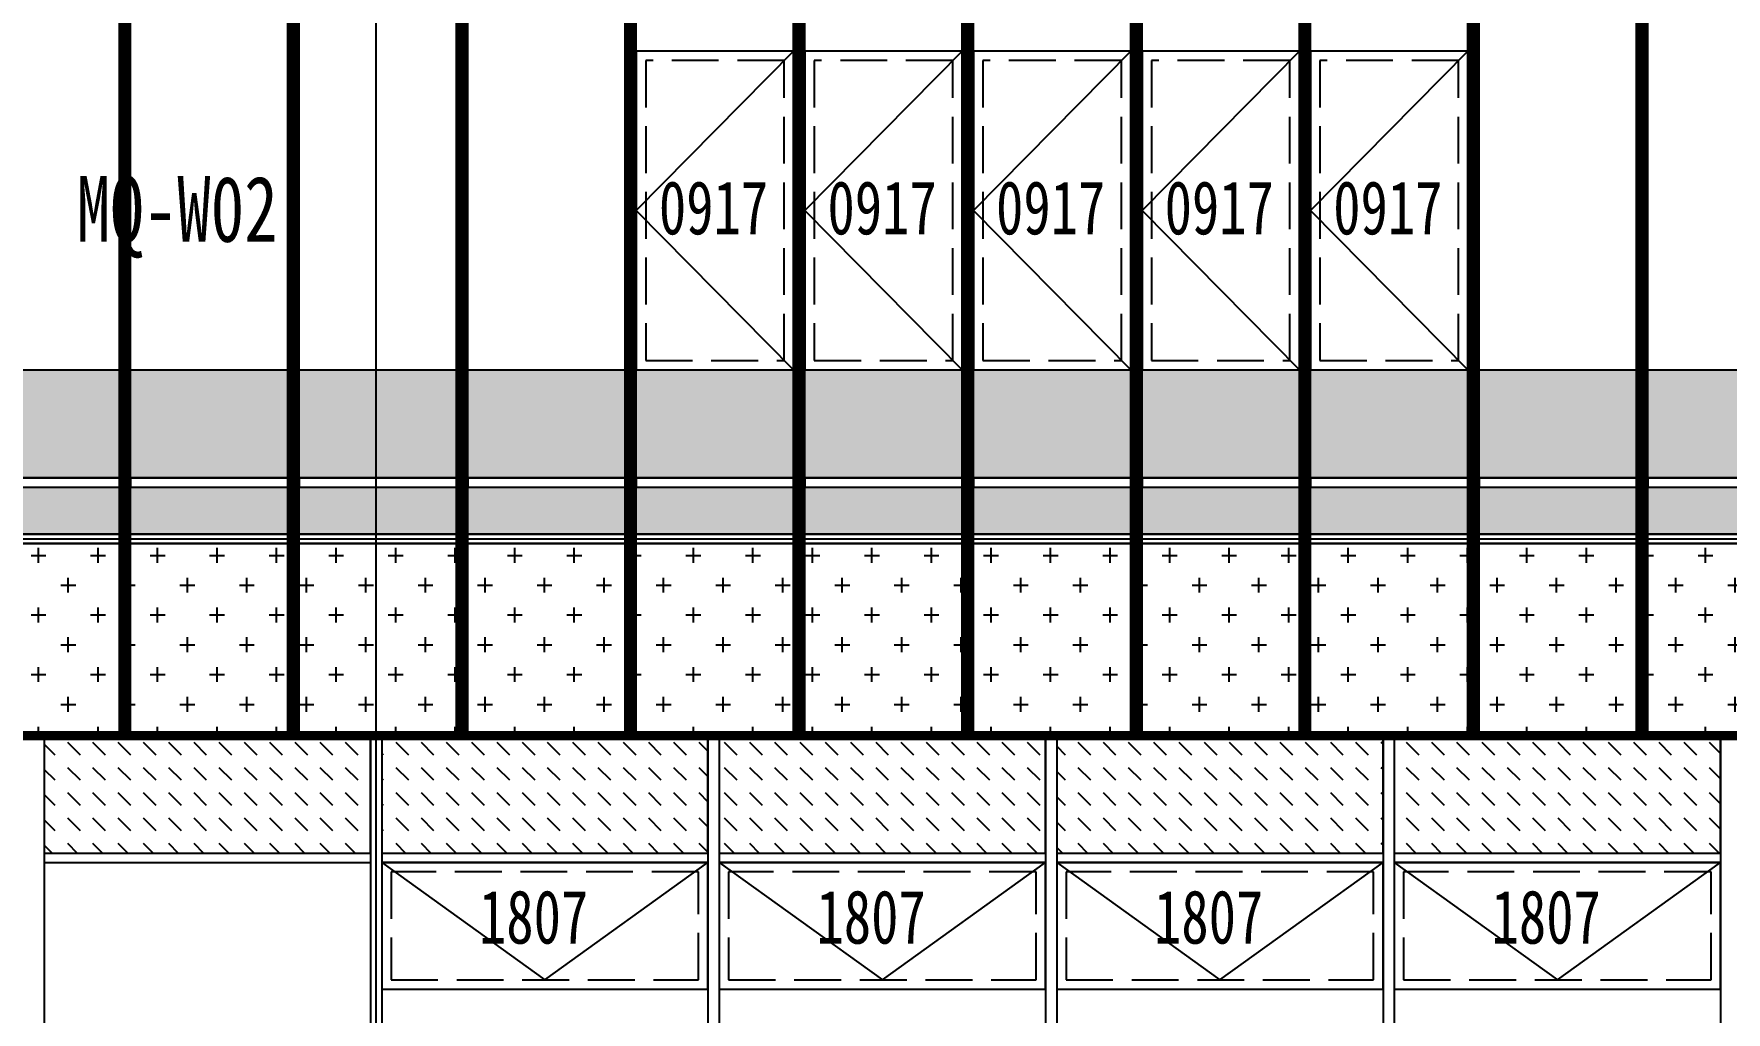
# Model space of a CAD drawing. Extents: x -483182 to 812890, y -390528 to -214858.
# Drawn here: x -4930 to 4095, y -319052 to -313838 of the extents above; entities that cross this region are included whole.
import ezdxf

# ---------------------------------------------------------------- set-up
doc = ezdxf.new("R2010")
doc.units = 0
doc.header["$LTSCALE"] = 1000
doc.header["$MEASUREMENT"] = 0
doc.linetypes.add('DASH', pattern=[0.35, 0.25, -0.1])
for name, color, linetype in [('01-标注_符号', 200, 'Continuous'), ('05-填充_156', 156, 'Continuous'), ('05-填充_168', 168, 'Continuous'), ('05-填充_18', 18, 'Continuous'), ('05-填充_天正', 14, 'Continuous'), ('A-C_幕墙龙骨', 133, 'Continuous'), ('A-C_窗', 140, 'Continuous'), ('E-立面轮廓', 241, 'Continuous')]:
    doc.layers.add(name, color=color, linetype=linetype)
doc.layers.add('04-不打印_辅助线', color=165, linetype='Continuous', plot=False)
doc.styles.get("Standard").update_dxf_attribs({"font": 'STXIHEI_0.TTF', "width": 0.75})
pattern_1 = [(0, (-32250.00310377719, 317429.4292192667), (158.75, 158.75), [79.375, -238.125]), (90, (-32210.31560377719, 317389.7417192667), (-158.75, 158.75), [79.375, -238.125])]
pattern_2 = [(0, (-32250.00310377718, 317429.4292192667), (158.75, 158.75), [79.375, -238.125]), (90, (-32210.31560377718, 317389.7417192667), (-158.75, 158.75), [79.375, -238.125])]

# ---------------------------------------------------------------- blocks, each defined once
blk = doc.blocks.new('kutfytd')
at = {"layer": '05-填充_18', "const_width": 60}
for points in [[(19070.99999999999, -7650), (19070.99999999999, -207.9389237212599)], [(19970, -7650), (19970, -217.7410889158491)], [(20868.99999999999, -7650), (20868.99999999999, -227.5432541103801)], [(21767.99999999999, -7650), (21767.99999999999, -237.3454193049693)], [(22666.99999999999, -7650), (22666.99999999999, -247.1475844995002)], [(23565.99999999999, -7650), (23565.99999999999, -256.9497496940894)], [(24465, -7650), (24465, -266.7519148886204)], [(25363.99999999999, -7650), (25363.99999999999, -276.5540800832096)], [(26262.99999999999, -7650), (26262.99999999999, -286.3562452777405)], [(27161.99999999999, -7650), (27161.99999999999, -296.1584104723297)]]:
    blk.add_lwpolyline(points, dxfattribs=at)
at = {"layer": 'A-C_幕墙龙骨'}
for p, q in [((19040.99999999999, -7650), (19040.99999999999, -207.6118214344606)), ((19100.99999999999, -7650), (19100.99999999999, -208.2660260081175)), ((19939.99999999999, -7650), (19939.99999999999, -217.4139866290498)), ((19999.99999999999, -7650), (19999.99999999999, -218.0681912026484)), ((20838.99999999999, -7650), (20838.99999999999, -227.2161518235807)), ((20898.99999999999, -7650), (20898.99999999999, -227.8703563972376)), ((21737.99999999999, -7650), (21737.99999999999, -237.0183170181699)), ((21797.99999999999, -7650), (21797.99999999999, -237.6725215917686)), ((22636.99999999999, -7650), (22636.99999999999, -246.8204822127009)), ((22696.99999999999, -7650), (22696.99999999999, -247.4746867862996)), ((23535.99999999999, -7650), (23535.99999999999, -256.6226474072901)), ((23595.99999999999, -7650), (23595.99999999999, -257.2768519808888)), ((24434.99999999999, -7650), (24434.99999999999, -266.424812601821)), ((24494.99999999999, -7650), (24494.99999999999, -267.0790171754197)), ((25333.99999999999, -7650), (25333.99999999999, -276.2269777964102)), ((25333.99999999999, -7650), (25333.99999999999, -276.2269777964102)), ((25393.99999999999, -7650), (25393.99999999999, -276.8811823700089)), ((25393.99999999999, -7650), (25393.99999999999, -276.8811823700089)), ((26232.99999999999, -7650), (26232.99999999999, -286.0291429909412)), ((26232.99999999999, -7650), (26232.99999999999, -286.0291429909412)), ((26292.99999999999, -7650), (26292.99999999999, -286.6833475645399)), ((26292.99999999999, -7650), (26292.99999999999, -286.6833475645399)), ((27131.99999999999, -7650), (27131.99999999999, -295.8313081855304)), ((27191.99999999999, -7650), (27191.99999999999, -296.4855127591291))]:
    blk.add_line(p, q, dxfattribs=at)
blk = doc.blocks.new('A$C2E0A5E3B')
blk.add_lwpolyline([(-5, 0), (1735, 0), (1735, 675), (-5, 675)], close=True)
for points in [[(-5, 675), (865, 50)], [(865, 50), (1735, 675)]]:
    blk.add_lwpolyline(points)
at = {"linetype": 'DASH'}
blk.add_lwpolyline([(45, 50), (1685, 50), (1685, 625), (45, 625)], close=True, dxfattribs=at)
at = {"layer": '04-不打印_辅助线', "width": 0.75}
blk.add_text('1807', height=285.4257641921397, dxfattribs=at).set_placement((513.9763857134385, 242.2527414326323))
blk = doc.blocks.new('*U63')
at = {"layer": 'A-C_窗'}
blk.add_blockref('A$C2E0A5E3B', (-865, -337.5), dxfattribs=at)
blk = doc.blocks.new('*U64')
at = {"layer": 'A-C_窗', "color": 0, "linetype": 'ByBlock', "lineweight": -2, "transparency": 16777216}
blk.add_blockref('*U63', (0, 0), dxfattribs=at)
blk = doc.blocks.new('*U724')
blk.add_lwpolyline([(0, 0), (838.9999999999998, 0), (838.9999999999998, 1700), (0, 1700)], close=True)
blk.add_lwpolyline([(838.9999999999998, 1700), (0, 850), (838.9999999999998, 0)])
at = {"linetype": 'DASH'}
blk.add_lwpolyline([(50, 50), (788.9999999999998, 50), (788.9999999999998, 1650), (50, 1650)], close=True, dxfattribs=at)
at = {"layer": '04-不打印_辅助线', "width": 0.75}
blk.add_text('0917', height=285.4257641921397, dxfattribs=at).set_placement((120.4108805432404, 722.9881153245224))
blk = doc.blocks.new('*U721')
blk.add_lwpolyline([(0, 0), (838.9999999999998, 0), (838.9999999999998, 1700), (0, 1700)], close=True)
blk.add_lwpolyline([(838.9999999999998, 1700), (0, 850), (838.9999999999998, 0)])
at = {"linetype": 'DASH'}
blk.add_lwpolyline([(50, 50), (788.9999999999998, 50), (788.9999999999998, 1650), (50, 1650)], close=True, dxfattribs=at)
at = {"layer": '04-不打印_辅助线', "width": 0.75}
blk.add_text('0917', height=285.4257641921397, dxfattribs=at).set_placement((120.4108805432404, 722.9881153245224))
blk = doc.blocks.new('A$C32C206882')
blk.add_lwpolyline([(0, 0), (838.9999999999999, 0), (838.9999999999999, 1700), (0, 1700)], close=True)
blk.add_lwpolyline([(838.9999999999999, 1700), (0, 850), (838.9999999999999, 0)])
at = {"linetype": 'DASH'}
blk.add_lwpolyline([(50, 50), (788.9999999999999, 50), (788.9999999999999, 1650), (50, 1650)], close=True, dxfattribs=at)
at = {"layer": '04-不打印_辅助线', "width": 0.75}
blk.add_text('0917', height=285.4257641921397, dxfattribs=at).set_placement((120.4108805432406, 722.9881153245224))
blk = doc.blocks.new('*U443')
at = {"layer": 'A-C_窗'}
blk.add_blockref('A$C2E0A5E3B', (-865, -337.5), dxfattribs=at)
blk = doc.blocks.new('*U444')
at = {"layer": 'A-C_窗', "color": 0, "linetype": 'ByBlock', "lineweight": -2, "transparency": 16777216}
blk.add_blockref('*U443', (0, 0), dxfattribs=at)
blk = doc.blocks.new('*U445')
at = {"layer": 'A-C_窗'}
blk.add_blockref('A$C2E0A5E3B', (-865, -337.5), dxfattribs=at)
blk = doc.blocks.new('*U446')
at = {"layer": 'A-C_窗', "color": 0, "linetype": 'ByBlock', "lineweight": -2, "transparency": 16777216}
blk.add_blockref('*U445', (0, 0), dxfattribs=at)
blk = doc.blocks.new('*U447')
at = {"layer": 'A-C_窗'}
blk.add_blockref('A$C2E0A5E3B', (-865, -337.5), dxfattribs=at)
blk = doc.blocks.new('*U448')
at = {"layer": 'A-C_窗', "color": 0, "linetype": 'ByBlock', "lineweight": -2, "transparency": 16777216}
blk.add_blockref('*U447', (0, 0), dxfattribs=at)
blk = doc.blocks.new('*U464')
at = {"layer": '05-填充_156'}
h = blk.add_hatch(dxfattribs=at)
h.set_pattern_fill('DASH', color=256, scale=100, angle=315)
h.set_pattern_definition([(315, (17474.99689622279, 318054.4292192667), (134.7038418160373, -2.842170943040401e-14), [95.25, -95.25])])
h.paths.add_polyline_path([(0, 50), (1740, 50), (1740, 675), (0, 675)])
blk.add_lwpolyline([(0, 50), (1740, 50), (1740, 675), (0, 675)], close=True)
for points in [[(0, 50), (1740, 50)], [(0, 0), (1740, 0)]]:
    blk.add_lwpolyline(points)
blk = doc.blocks.new('yktdujyfkiu22')
at = {"layer": '05-填充_156'}
h = blk.add_hatch(dxfattribs=at)
h.set_pattern_fill('CROSS', color=136, scale=100)
h.set_pattern_definition(pattern_1)
h.paths.add_polyline_path([(0, 5875.000000005064), (838.9999998811982, 5875.000000005064), (838.9999998811982, 4225.000000005064), (0, 4225.000000005064)])
h = blk.add_hatch(dxfattribs=at)
h.set_pattern_fill('CROSS', color=136, scale=100)
h.set_pattern_definition(pattern_1)
h.paths.add_polyline_path([(0, 875), (839, 875), (839, -150), (0, -150)])
at = {"layer": '05-填充_168'}
h = blk.add_hatch(color=256, dxfattribs=at)
h.dxf.hatch_style = 1
h.paths.add_polyline_path([(-1.187981979455799e-07, 4175.000000005064), (838.9999998811982, 4175.000000005064), (838.9999998811982, 3925.000000005064), (-1.187981979455799e-07, 3925.000000005064)])
h = blk.add_hatch(color=256, dxfattribs=at)
h.dxf.hatch_style = 1
h.paths.add_polyline_path([(0, 1175), (839, 1175), (839, 925), (0, 925)])
for points in [[(-1.781991159077734e-07, 5925.000000005064), (838.9999998217972, 5925.000000005064)], [(-1.781991159077734e-07, 5875.000000005064), (838.9999998217972, 5875.000000005064)], [(-1.781991159077734e-07, 5875.000000005064), (838.9999998217972, 5875.000000005064)], [(-1.187981979455799e-07, 4225.000000005064), (838.9999998811982, 4225.000000005064)], [(-1.187981979455799e-07, 4175.000000005064), (838.9999998811982, 4175.000000005064)], [(-1.187981979455799e-07, 3925.000000005064), (838.9999998811982, 3925.000000005064)], [(-1.187981979455799e-07, 3875.000000005064), (838.9999998811982, 3875.000000005064)], [(0, 1800), (839, 1800)], [(0, 1225), (839, 1225)], [(0, 1175), (839, 1175)], [(0, 925), (839, 925)], [(0, 875), (839, 875)]]:
    blk.add_lwpolyline(points)
for points in [[(-1.781991159077734e-07, 5875.000000005064), (838.9999998217972, 5875.000000005064), (838.9999998217972, 5925.000000005064), (-1.781991159077734e-07, 5925.000000005064)], [(0, 5875.000000005064), (838.9999998811982, 5875.000000005064), (838.9999998811982, 4225.000000005064), (0, 4225.000000005064)], [(-1.187981979455799e-07, 4175.000000005064), (838.9999998811982, 4175.000000005064), (838.9999998811982, 4225.000000005064), (-1.187981979455799e-07, 4225.000000005064)], [(-1.187981979455799e-07, 4175.000000005064), (838.9999998811982, 4175.000000005064), (838.9999998811982, 3925.000000005064), (-1.187981979455799e-07, 3925.000000005064)], [(838.9999998811982, 3875.000000005064), (-1.187981979455799e-07, 3875.000000005064), (-1.187981979455799e-07, 3925.000000005064), (838.9999998811982, 3925.000000005064)], [(0, 1175), (839, 1175), (839, 1225), (0, 1225)], [(0, 1175), (839, 1175), (839, 925), (0, 925)], [(839, 875), (0, 875), (0, 925), (839, 925)], [(0, 875), (839, 875), (839, -150), (0, -150)]]:
    blk.add_lwpolyline(points, close=True)
blk = doc.blocks.new('yktdujyfkiu21')
at = {"layer": '05-填充_156'}
h = blk.add_hatch(dxfattribs=at)
h.set_pattern_fill('CROSS', color=136, scale=100)
h.set_pattern_definition(pattern_1)
h.paths.add_polyline_path([(0, 5875.000000005064), (838.9999998811982, 5875.000000005064), (838.9999998811982, 4225.000000005064), (0, 4225.000000005064)])
h = blk.add_hatch(dxfattribs=at)
h.set_pattern_fill('CROSS', color=136, scale=100)
h.set_pattern_definition(pattern_1)
h.paths.add_polyline_path([(0, 875), (839, 875), (839, -150), (0, -150)])
at = {"layer": '05-填充_168'}
h = blk.add_hatch(color=256, dxfattribs=at)
h.dxf.hatch_style = 1
h.paths.add_polyline_path([(-1.187981979455799e-07, 4175.000000005064), (838.9999998811982, 4175.000000005064), (838.9999998811982, 3925.000000005064), (-1.187981979455799e-07, 3925.000000005064)])
h = blk.add_hatch(color=256, dxfattribs=at)
h.dxf.hatch_style = 1
h.paths.add_polyline_path([(0, 1175), (839, 1175), (839, 925), (0, 925)])
for points in [[(-1.781991159077734e-07, 5925.000000005064), (838.9999998217972, 5925.000000005064)], [(-1.781991159077734e-07, 5875.000000005064), (838.9999998217972, 5875.000000005064)], [(-1.781991159077734e-07, 5875.000000005064), (838.9999998217972, 5875.000000005064)], [(-1.187981979455799e-07, 4225.000000005064), (838.9999998811982, 4225.000000005064)], [(-1.187981979455799e-07, 4175.000000005064), (838.9999998811982, 4175.000000005064)], [(-1.187981979455799e-07, 3925.000000005064), (838.9999998811982, 3925.000000005064)], [(-1.187981979455799e-07, 3875.000000005064), (838.9999998811982, 3875.000000005064)], [(0, 1800), (839, 1800)], [(0, 1225), (839, 1225)], [(0, 1175), (839, 1175)], [(0, 925), (839, 925)], [(0, 875), (839, 875)]]:
    blk.add_lwpolyline(points)
for points in [[(-1.781991159077734e-07, 5875.000000005064), (838.9999998217972, 5875.000000005064), (838.9999998217972, 5925.000000005064), (-1.781991159077734e-07, 5925.000000005064)], [(0, 5875.000000005064), (838.9999998811982, 5875.000000005064), (838.9999998811982, 4225.000000005064), (0, 4225.000000005064)], [(-1.187981979455799e-07, 4175.000000005064), (838.9999998811982, 4175.000000005064), (838.9999998811982, 4225.000000005064), (-1.187981979455799e-07, 4225.000000005064)], [(-1.187981979455799e-07, 4175.000000005064), (838.9999998811982, 4175.000000005064), (838.9999998811982, 3925.000000005064), (-1.187981979455799e-07, 3925.000000005064)], [(838.9999998811982, 3875.000000005064), (-1.187981979455799e-07, 3875.000000005064), (-1.187981979455799e-07, 3925.000000005064), (838.9999998811982, 3925.000000005064)], [(0, 1175), (839, 1175), (839, 1225), (0, 1225)], [(0, 1175), (839, 1175), (839, 925), (0, 925)], [(839, 875), (0, 875), (0, 925), (839, 925)], [(0, 875), (839, 875), (839, -150), (0, -150)]]:
    blk.add_lwpolyline(points, close=True)
blk = doc.blocks.new('yktdujyfkiu23')
at = {"layer": '05-填充_156'}
h = blk.add_hatch(dxfattribs=at)
h.set_pattern_fill('CROSS', color=136, scale=100)
h.set_pattern_definition(pattern_1)
h.paths.add_polyline_path([(0, 5875.000000005064), (838.9999998811982, 5875.000000005064), (838.9999998811982, 4225.000000005064), (0, 4225.000000005064)])
h = blk.add_hatch(dxfattribs=at)
h.set_pattern_fill('CROSS', color=136, scale=100)
h.set_pattern_definition(pattern_1)
h.paths.add_polyline_path([(0, 875), (839, 875), (839, -150), (0, -150)])
at = {"layer": '05-填充_168'}
h = blk.add_hatch(color=256, dxfattribs=at)
h.dxf.hatch_style = 1
h.paths.add_polyline_path([(-1.187981979455799e-07, 4175.000000005064), (838.9999998811982, 4175.000000005064), (838.9999998811982, 3925.000000005064), (-1.187981979455799e-07, 3925.000000005064)])
h = blk.add_hatch(color=256, dxfattribs=at)
h.dxf.hatch_style = 1
h.paths.add_polyline_path([(0, 1175), (839, 1175), (839, 925), (0, 925)])
for points in [[(-1.781991159077734e-07, 5925.000000005064), (838.9999998217972, 5925.000000005064)], [(-1.781991159077734e-07, 5875.000000005064), (838.9999998217972, 5875.000000005064)], [(-1.781991159077734e-07, 5875.000000005064), (838.9999998217972, 5875.000000005064)], [(-1.187981979455799e-07, 4225.000000005064), (838.9999998811982, 4225.000000005064)], [(-1.187981979455799e-07, 4175.000000005064), (838.9999998811982, 4175.000000005064)], [(-1.187981979455799e-07, 3925.000000005064), (838.9999998811982, 3925.000000005064)], [(-1.187981979455799e-07, 3875.000000005064), (838.9999998811982, 3875.000000005064)], [(0, 1800), (839, 1800)], [(0, 1225), (839, 1225)], [(0, 1175), (839, 1175)], [(0, 925), (839, 925)], [(0, 875), (839, 875)]]:
    blk.add_lwpolyline(points)
for points in [[(-1.781991159077734e-07, 5875.000000005064), (838.9999998217972, 5875.000000005064), (838.9999998217972, 5925.000000005064), (-1.781991159077734e-07, 5925.000000005064)], [(0, 5875.000000005064), (838.9999998811982, 5875.000000005064), (838.9999998811982, 4225.000000005064), (0, 4225.000000005064)], [(-1.187981979455799e-07, 4175.000000005064), (838.9999998811982, 4175.000000005064), (838.9999998811982, 4225.000000005064), (-1.187981979455799e-07, 4225.000000005064)], [(-1.187981979455799e-07, 4175.000000005064), (838.9999998811982, 4175.000000005064), (838.9999998811982, 3925.000000005064), (-1.187981979455799e-07, 3925.000000005064)], [(838.9999998811982, 3875.000000005064), (-1.187981979455799e-07, 3875.000000005064), (-1.187981979455799e-07, 3925.000000005064), (838.9999998811982, 3925.000000005064)], [(0, 1175), (839, 1175), (839, 1225), (0, 1225)], [(0, 1175), (839, 1175), (839, 925), (0, 925)], [(839, 875), (0, 875), (0, 925), (839, 925)], [(0, 875), (839, 875), (839, -150), (0, -150)]]:
    blk.add_lwpolyline(points, close=True)
blk = doc.blocks.new('yktdujyfkiu24')
at = {"layer": '05-填充_156'}
h = blk.add_hatch(dxfattribs=at)
h.set_pattern_fill('CROSS', color=136, scale=100)
h.set_pattern_definition(pattern_1)
h.paths.add_polyline_path([(0, 5875.000000005064), (838.9999998811982, 5875.000000005064), (838.9999998811982, 4225.000000005064), (0, 4225.000000005064)])
h = blk.add_hatch(dxfattribs=at)
h.set_pattern_fill('CROSS', color=136, scale=100)
h.set_pattern_definition(pattern_1)
h.paths.add_polyline_path([(0, 875), (839, 875), (839, -150), (0, -150)])
at = {"layer": '05-填充_168'}
h = blk.add_hatch(color=256, dxfattribs=at)
h.dxf.hatch_style = 1
h.paths.add_polyline_path([(-1.187981979455799e-07, 4175.000000005064), (838.9999998811982, 4175.000000005064), (838.9999998811982, 3925.000000005064), (-1.187981979455799e-07, 3925.000000005064)])
h = blk.add_hatch(color=256, dxfattribs=at)
h.dxf.hatch_style = 1
h.paths.add_polyline_path([(0, 1175), (839, 1175), (839, 925), (0, 925)])
for points in [[(-1.781991159077734e-07, 5925.000000005064), (838.9999998217972, 5925.000000005064)], [(-1.781991159077734e-07, 5875.000000005064), (838.9999998217972, 5875.000000005064)], [(-1.781991159077734e-07, 5875.000000005064), (838.9999998217972, 5875.000000005064)], [(-1.187981979455799e-07, 4225.000000005064), (838.9999998811982, 4225.000000005064)], [(-1.187981979455799e-07, 4175.000000005064), (838.9999998811982, 4175.000000005064)], [(-1.187981979455799e-07, 3925.000000005064), (838.9999998811982, 3925.000000005064)], [(-1.187981979455799e-07, 3875.000000005064), (838.9999998811982, 3875.000000005064)], [(0, 1800), (839, 1800)], [(0, 1225), (839, 1225)], [(0, 1175), (839, 1175)], [(0, 925), (839, 925)], [(0, 875), (839, 875)]]:
    blk.add_lwpolyline(points)
for points in [[(-1.781991159077734e-07, 5875.000000005064), (838.9999998217972, 5875.000000005064), (838.9999998217972, 5925.000000005064), (-1.781991159077734e-07, 5925.000000005064)], [(0, 5875.000000005064), (838.9999998811982, 5875.000000005064), (838.9999998811982, 4225.000000005064), (0, 4225.000000005064)], [(-1.187981979455799e-07, 4175.000000005064), (838.9999998811982, 4175.000000005064), (838.9999998811982, 4225.000000005064), (-1.187981979455799e-07, 4225.000000005064)], [(-1.187981979455799e-07, 4175.000000005064), (838.9999998811982, 4175.000000005064), (838.9999998811982, 3925.000000005064), (-1.187981979455799e-07, 3925.000000005064)], [(838.9999998811982, 3875.000000005064), (-1.187981979455799e-07, 3875.000000005064), (-1.187981979455799e-07, 3925.000000005064), (838.9999998811982, 3925.000000005064)], [(0, 1175), (839, 1175), (839, 1225), (0, 1225)], [(0, 1175), (839, 1175), (839, 925), (0, 925)], [(839, 875), (0, 875), (0, 925), (839, 925)], [(0, 875), (839, 875), (839, -150), (0, -150)]]:
    blk.add_lwpolyline(points, close=True)
blk = doc.blocks.new('yktdujyfkiu25')
at = {"layer": '05-填充_156'}
h = blk.add_hatch(dxfattribs=at)
h.set_pattern_fill('CROSS', color=136, scale=100)
h.set_pattern_definition(pattern_1)
h.paths.add_polyline_path([(0, 5875.000000005064), (838.9999998811982, 5875.000000005064), (838.9999998811982, 4225.000000005064), (0, 4225.000000005064)])
h = blk.add_hatch(dxfattribs=at)
h.set_pattern_fill('CROSS', color=136, scale=100)
h.set_pattern_definition(pattern_1)
h.paths.add_polyline_path([(0, 875), (839, 875), (839, -150), (0, -150)])
at = {"layer": '05-填充_168'}
h = blk.add_hatch(color=256, dxfattribs=at)
h.dxf.hatch_style = 1
h.paths.add_polyline_path([(-1.187981979455799e-07, 4175.000000005064), (838.9999998811982, 4175.000000005064), (838.9999998811982, 3925.000000005064), (-1.187981979455799e-07, 3925.000000005064)])
h = blk.add_hatch(color=256, dxfattribs=at)
h.dxf.hatch_style = 1
h.paths.add_polyline_path([(0, 1175), (839, 1175), (839, 925), (0, 925)])
for points in [[(-1.781991159077734e-07, 5925.000000005064), (838.9999998217972, 5925.000000005064)], [(-1.781991159077734e-07, 5875.000000005064), (838.9999998217972, 5875.000000005064)], [(-1.781991159077734e-07, 5875.000000005064), (838.9999998217972, 5875.000000005064)], [(-1.187981979455799e-07, 4225.000000005064), (838.9999998811982, 4225.000000005064)], [(-1.187981979455799e-07, 4175.000000005064), (838.9999998811982, 4175.000000005064)], [(-1.187981979455799e-07, 3925.000000005064), (838.9999998811982, 3925.000000005064)], [(-1.187981979455799e-07, 3875.000000005064), (838.9999998811982, 3875.000000005064)], [(0, 1800), (839, 1800)], [(0, 1225), (839, 1225)], [(0, 1175), (839, 1175)], [(0, 925), (839, 925)], [(0, 875), (839, 875)]]:
    blk.add_lwpolyline(points)
for points in [[(-1.781991159077734e-07, 5875.000000005064), (838.9999998217972, 5875.000000005064), (838.9999998217972, 5925.000000005064), (-1.781991159077734e-07, 5925.000000005064)], [(0, 5875.000000005064), (838.9999998811982, 5875.000000005064), (838.9999998811982, 4225.000000005064), (0, 4225.000000005064)], [(-1.187981979455799e-07, 4175.000000005064), (838.9999998811982, 4175.000000005064), (838.9999998811982, 4225.000000005064), (-1.187981979455799e-07, 4225.000000005064)], [(-1.187981979455799e-07, 4175.000000005064), (838.9999998811982, 4175.000000005064), (838.9999998811982, 3925.000000005064), (-1.187981979455799e-07, 3925.000000005064)], [(838.9999998811982, 3875.000000005064), (-1.187981979455799e-07, 3875.000000005064), (-1.187981979455799e-07, 3925.000000005064), (838.9999998811982, 3925.000000005064)], [(0, 1175), (839, 1175), (839, 1225), (0, 1225)], [(0, 1175), (839, 1175), (839, 925), (0, 925)], [(839, 875), (0, 875), (0, 925), (839, 925)], [(0, 875), (839, 875), (839, -150), (0, -150)]]:
    blk.add_lwpolyline(points, close=True)
blk = doc.blocks.new('yktdujyfkiu26')
at = {"layer": '05-填充_156'}
h = blk.add_hatch(dxfattribs=at)
h.set_pattern_fill('CROSS', color=136, scale=100)
h.set_pattern_definition(pattern_1)
h.paths.add_polyline_path([(0, 5875.000000005064), (838.9999998811982, 5875.000000005064), (838.9999998811982, 4225.000000005064), (0, 4225.000000005064)])
h = blk.add_hatch(dxfattribs=at)
h.set_pattern_fill('CROSS', color=136, scale=100)
h.set_pattern_definition(pattern_1)
h.paths.add_polyline_path([(0, 875), (839, 875), (839, -150), (0, -150)])
at = {"layer": '05-填充_168'}
h = blk.add_hatch(color=256, dxfattribs=at)
h.dxf.hatch_style = 1
h.paths.add_polyline_path([(-1.187981979455799e-07, 4175.000000005064), (838.9999998811982, 4175.000000005064), (838.9999998811982, 3925.000000005064), (-1.187981979455799e-07, 3925.000000005064)])
h = blk.add_hatch(color=256, dxfattribs=at)
h.dxf.hatch_style = 1
h.paths.add_polyline_path([(0, 1175), (839, 1175), (839, 925), (0, 925)])
for points in [[(-1.781991159077734e-07, 5925.000000005064), (838.9999998217972, 5925.000000005064)], [(-1.781991159077734e-07, 5875.000000005064), (838.9999998217972, 5875.000000005064)], [(-1.781991159077734e-07, 5875.000000005064), (838.9999998217972, 5875.000000005064)], [(-1.187981979455799e-07, 4225.000000005064), (838.9999998811982, 4225.000000005064)], [(-1.187981979455799e-07, 4175.000000005064), (838.9999998811982, 4175.000000005064)], [(-1.187981979455799e-07, 3925.000000005064), (838.9999998811982, 3925.000000005064)], [(-1.187981979455799e-07, 3875.000000005064), (838.9999998811982, 3875.000000005064)], [(0, 1800), (839, 1800)], [(0, 1225), (839, 1225)], [(0, 1175), (839, 1175)], [(0, 925), (839, 925)], [(0, 875), (839, 875)]]:
    blk.add_lwpolyline(points)
for points in [[(-1.781991159077734e-07, 5875.000000005064), (838.9999998217972, 5875.000000005064), (838.9999998217972, 5925.000000005064), (-1.781991159077734e-07, 5925.000000005064)], [(0, 5875.000000005064), (838.9999998811982, 5875.000000005064), (838.9999998811982, 4225.000000005064), (0, 4225.000000005064)], [(-1.187981979455799e-07, 4175.000000005064), (838.9999998811982, 4175.000000005064), (838.9999998811982, 4225.000000005064), (-1.187981979455799e-07, 4225.000000005064)], [(-1.187981979455799e-07, 4175.000000005064), (838.9999998811982, 4175.000000005064), (838.9999998811982, 3925.000000005064), (-1.187981979455799e-07, 3925.000000005064)], [(838.9999998811982, 3875.000000005064), (-1.187981979455799e-07, 3875.000000005064), (-1.187981979455799e-07, 3925.000000005064), (838.9999998811982, 3925.000000005064)], [(0, 1175), (839, 1175), (839, 1225), (0, 1225)], [(0, 1175), (839, 1175), (839, 925), (0, 925)], [(839, 875), (0, 875), (0, 925), (839, 925)], [(0, 875), (839, 875), (839, -150), (0, -150)]]:
    blk.add_lwpolyline(points, close=True)
blk = doc.blocks.new('yktdujyfkiu27')
at = {"layer": '05-填充_156'}
h = blk.add_hatch(dxfattribs=at)
h.set_pattern_fill('CROSS', color=136, scale=100)
h.set_pattern_definition(pattern_2)
h.paths.add_polyline_path([(0, 5875.000000005064), (838.9999998811982, 5875.000000005064), (838.9999998811982, 4225.000000005064), (0, 4225.000000005064)])
h = blk.add_hatch(dxfattribs=at)
h.set_pattern_fill('CROSS', color=136, scale=100)
h.set_pattern_definition(pattern_2)
h.paths.add_polyline_path([(0, 875), (839, 875), (839, -150), (0, -150)])
at = {"layer": '05-填充_168'}
h = blk.add_hatch(color=256, dxfattribs=at)
h.dxf.hatch_style = 1
h.paths.add_polyline_path([(-1.187981979455799e-07, 4175.000000005064), (838.9999998811982, 4175.000000005064), (838.9999998811982, 3925.000000005064), (-1.187981979455799e-07, 3925.000000005064)])
h = blk.add_hatch(color=256, dxfattribs=at)
h.dxf.hatch_style = 1
h.paths.add_polyline_path([(0, 1175), (839, 1175), (839, 925), (0, 925)])
for points in [[(-1.781991159077734e-07, 5925.000000005064), (838.9999998217972, 5925.000000005064)], [(-1.781991159077734e-07, 5875.000000005064), (838.9999998217972, 5875.000000005064)], [(-1.781991159077734e-07, 5875.000000005064), (838.9999998217972, 5875.000000005064)], [(-1.187981979455799e-07, 4225.000000005064), (838.9999998811982, 4225.000000005064)], [(-1.187981979455799e-07, 4175.000000005064), (838.9999998811982, 4175.000000005064)], [(-1.187981979455799e-07, 3925.000000005064), (838.9999998811982, 3925.000000005064)], [(-1.187981979455799e-07, 3875.000000005064), (838.9999998811982, 3875.000000005064)], [(0, 1800), (839, 1800)], [(0, 1225), (839, 1225)], [(0, 1175), (839, 1175)], [(0, 925), (839, 925)], [(0, 875), (839, 875)]]:
    blk.add_lwpolyline(points)
for points in [[(-1.781991159077734e-07, 5875.000000005064), (838.9999998217972, 5875.000000005064), (838.9999998217972, 5925.000000005064), (-1.781991159077734e-07, 5925.000000005064)], [(0, 5875.000000005064), (838.9999998811982, 5875.000000005064), (838.9999998811982, 4225.000000005064), (0, 4225.000000005064)], [(-1.187981979455799e-07, 4175.000000005064), (838.9999998811982, 4175.000000005064), (838.9999998811982, 4225.000000005064), (-1.187981979455799e-07, 4225.000000005064)], [(-1.187981979455799e-07, 4175.000000005064), (838.9999998811982, 4175.000000005064), (838.9999998811982, 3925.000000005064), (-1.187981979455799e-07, 3925.000000005064)], [(838.9999998811982, 3875.000000005064), (-1.187981979455799e-07, 3875.000000005064), (-1.187981979455799e-07, 3925.000000005064), (838.9999998811982, 3925.000000005064)], [(0, 1175), (839, 1175), (839, 1225), (0, 1225)], [(0, 1175), (839, 1175), (839, 925), (0, 925)], [(839, 875), (0, 875), (0, 925), (839, 925)], [(0, 875), (839, 875), (839, -150), (0, -150)]]:
    blk.add_lwpolyline(points, close=True)

msp = doc.modelspace()

# ---------------------------------------------------------------- hatches: boundary and pattern name
at = {"layer": '05-填充_天正'}
h = msp.add_hatch(dxfattribs=at)
h.set_pattern_fill('AR-CONC', color=256, scale=200)
h.set_pattern_definition([(49.99999999999999, (0, 0), (364.369337992008, -31.87817107780615), [38.1, -419.1]), (355, (0, 0), (-70.48565195133396, 382.1132857643599), [30.48, -335.28]), (100.451, (30.364, -2.6565), (293.8850033319185, 350.2333756405837), [32.38, -356.18]), (46.18420000000002, (0, 101.6), (542.1580817842598, -84.08465586545427), [57.14999999999999, -628.6499999999999]), (96.6356, (45.1798, 94.59299999999999), (474.8084689324743, 494.8511117800985), [48.57, -534.27]), (351.1840000000001, (0, 101.6), (474.8092116278678, 494.8502357211955), [45.72, -502.92]), (21, (50.8, 76.2), (303.2297596707666, -204.531037033525), [38.1, -419.1]), (326.0000000000001, (50.8, 76.2), (123.6040566952941, 368.3759322446385), [30.48, -335.28]), (71.4514, (76.069, 59.1558), (426.8329815402489, 163.8457154321149), [32.38, -356.18]), (37.50000000000001, (0, 0), (6.17720650118364, 169.1100777463062), [0, -331.216, 0, -340.36, 0, -336.55]), (7.499999999999999, (0, 0), (133.6393250206115, 200.361149636239), [0, -194.056, 0, -323.596, 0, -128.27]), (327.5, (-113.284, 0), (271.1811903337428, -11.45748798534687), [0, -127, 0, -396.24, 0, -525.78]), (317.5, (-164.084, 0), (296.2583627720361, 50.85298206666607), [0, -165.1, 0, -263.144, 0, -373.38])])
h.paths.add_polyline_path([(21657.00310377721, -315629.4292192667), (22340.00310377721, -315629.4292192667), (22340.00310377721, -316204.4292192667), (21657.00310377721, -316204.4292192667)])
h.paths.add_polyline_path([(20758.00310395541, -315629.4292192667), (21597.00310395541, -315629.4292192667), (21597.00310395541, -316204.4292192667), (20758.00310395541, -316204.4292192667)])
h.paths.add_polyline_path([(19859.00310395541, -316204.4292192667), (20698.00310395541, -316204.4292192667), (20698.00310395541, -315629.4292192667), (19859.00310395541, -315629.4292192667)])
h.paths.add_polyline_path([(18960.00310395541, -316204.4292192667), (19799.00310395541, -316204.4292192667), (19799.00310395541, -315629.4292192667), (18960.00310395541, -315629.4292192667)])
h.paths.add_polyline_path([(18061.00310395541, -315629.4292192667), (18900.00310395541, -315629.4292192667), (18900.00310395541, -316204.4292192667), (18061.00310395541, -316204.4292192667)])
h.paths.add_polyline_path([(17162.00310395541, -315629.4292192667), (18001.00310395541, -315629.4292192667), (18001.00310395541, -316204.4292192667), (17162.00310395541, -316204.4292192667)])
h.paths.add_polyline_path([(16263.00310395541, -316204.4292192667), (17102.00310395541, -316204.4292192667), (17102.00310395541, -315629.4292192667), (16263.00310395541, -315629.4292192667)])
h.paths.add_polyline_path([(15364.00310395541, -316204.4292192667), (16203.00310395541, -316204.4292192667), (16203.00310395541, -315629.4292192667), (15364.00310395541, -315629.4292192667)])
h.paths.add_polyline_path([(14465.00310395541, -315629.4292192667), (15304.00310395541, -315629.4292192667), (15304.00310395541, -316204.4292192667), (14465.00310395541, -316204.4292192667)])
h.paths.add_polyline_path([(13566.00310395541, -315629.4292192667), (14405.00310395541, -315629.4292192667), (14405.00310395541, -316204.4292192667), (13566.00310395541, -316204.4292192667)])
h.paths.add_polyline_path([(12667.00310395541, -315629.4292192667), (13506.00310395541, -315629.4292192667), (13506.00310395541, -316204.4292192667), (12667.00310395541, -316204.4292192667)])
h.paths.add_polyline_path([(11768.00310395541, -315629.4292192667), (12607.00310395541, -315629.4292192667), (12607.00310395541, -316204.4292192667), (11768.00310395541, -316204.4292192667)])
h.paths.add_polyline_path([(10869.00310395541, -315629.4292192667), (11708.00310395541, -315629.4292192667), (11708.00310395541, -316204.4292192667), (10869.00310395541, -316204.4292192667)])
h.paths.add_polyline_path([(9970.003103955405, -315629.4292192667), (10809.00310395541, -315629.4292192667), (10809.00310395541, -316204.4292192667), (9970.003103955405, -316204.4292192667)])
h.paths.add_polyline_path([(9071.003103955405, -315629.4292192667), (9910.003103955405, -315629.4292192667), (9910.003103955405, -316204.4292192667), (9071.003103955405, -316204.4292192667)])
h.paths.add_polyline_path([(8172.003103955405, -315629.4292192667), (9011.003103955405, -315629.4292192667), (9011.003103955405, -316204.4292192667), (8172.003103955405, -316204.4292192667)])
h.paths.add_polyline_path([(7273.003103955405, -315629.4292192667), (8112.003103955405, -315629.4292192667), (8112.003103955405, -316204.4292192667), (7273.003103955405, -316204.4292192667)])
h.paths.add_polyline_path([(6374.003103955405, -315629.4292192667), (7213.003103955405, -315629.4292192667), (7213.003103955405, -316204.4292192667), (6374.003103955405, -316204.4292192667)])
h.paths.add_polyline_path([(5475.003103955405, -315629.4292192667), (6314.003103777206, -315629.4292192667), (6314.003103777206, -316204.4292192667), (5475.003103955405, -316204.4292192667)])
h.paths.add_polyline_path([(4576.003103955405, -315629.4292192667), (5415.003103955405, -315629.4292192667), (5415.003103955405, -316204.4292192667), (4576.003103955405, -316204.4292192667)])
h.paths.add_polyline_path([(3677.003103955405, -315629.4292192667), (4516.003103955405, -315629.4292192667), (4516.003103955405, -316204.4292192667), (3677.003103955405, -316204.4292192667)])
h.paths.add_polyline_path([(2778.003103955405, -315629.4292192667), (3617.003103777206, -315629.4292192667), (3617.003103777206, -316204.4292192667), (2778.003103955405, -316204.4292192667)])
h.paths.add_polyline_path([(1879.003103955405, -315629.4292192667), (2718.003103777206, -315629.4292192667), (2718.003103777206, -316204.4292192667), (1879.003103955405, -316204.4292192667)])
h.paths.add_polyline_path([(980.0031039554051, -315629.4292192667), (1819.003103955405, -315629.4292192667), (1819.003103955405, -316204.4292192667), (980.0031039554051, -316204.4292192667)])
h.paths.add_polyline_path([(81.0031039554051, -315629.4292192667), (920.0031039554051, -315629.4292192667), (920.0031039554051, -316204.4292192667), (81.0031039554051, -316204.4292192667)])
h.paths.add_polyline_path([(-817.9968960445949, -315629.4292192667), (21.00310395540509, -315629.4292192667), (21.00310395540509, -316204.4292192667), (-817.9968960445949, -316204.4292192667)])
h.paths.add_polyline_path([(-1716.996896044595, -315629.4292192667), (-877.996896222794, -315629.4292192667), (-877.996896222794, -316204.4292192667), (-1716.996896044595, -316204.4292192667)])
h.paths.add_polyline_path([(-2615.996896044595, -315629.4292192667), (-1776.996896044595, -315629.4292192667), (-1776.996896044595, -316204.4292192667), (-2615.996896044595, -316204.4292192667)])
h.paths.add_polyline_path([(-3514.996896044595, -315629.4292192667), (-2675.996896044595, -315629.4292192667), (-2675.996896044595, -316204.4292192667), (-3514.996896044595, -316204.4292192667)])
h.paths.add_polyline_path([(-4413.996896044595, -315629.4292192667), (-3574.996896044595, -315629.4292192667), (-3574.996896044595, -316204.4292192667), (-4413.996896044595, -316204.4292192667)])
h.paths.add_polyline_path([(-5312.996896044595, -315629.4292192667), (-4473.996896044595, -315629.4292192667), (-4473.996896044595, -316204.4292192667), (-5312.996896044595, -316204.4292192667)])
h.paths.add_polyline_path([(-6211.996896044595, -315629.4292192667), (-5372.996896044595, -315629.4292192667), (-5372.996896044595, -316204.4292192667), (-6211.996896044595, -316204.4292192667)])
h.paths.add_polyline_path([(-7110.996896044595, -315629.4292192667), (-6271.996896222794, -315629.4292192667), (-6271.996896222794, -316204.4292192667), (-7110.996896044595, -316204.4292192667)])
h.paths.add_polyline_path([(-8009.996896044595, -315629.4292192667), (-7170.996896044595, -315629.4292192667), (-7170.996896044595, -316204.4292192667), (-8009.996896044595, -316204.4292192667)])
h.paths.add_polyline_path([(-8908.996896044595, -315629.4292192667), (-8069.996896044595, -315629.4292192667), (-8069.996896044595, -316204.4292192667), (-8908.996896044595, -316204.4292192667)])
h.paths.add_polyline_path([(-9807.996896044595, -315629.4292192667), (-8968.996896044595, -315629.4292192667), (-8968.996896044595, -316204.4292192667), (-9807.996896044595, -316204.4292192667)])
h.paths.add_polyline_path([(-10706.99689604459, -315629.4292192667), (-9867.996896222794, -315629.4292192667), (-9867.996896222794, -316204.4292192667), (-10706.99689604459, -316204.4292192667)])
h.paths.add_polyline_path([(-11605.99689604459, -315629.4292192667), (-10766.99689604459, -315629.4292192667), (-10766.99689604459, -316204.4292192667), (-11605.99689604459, -316204.4292192667)])
h.paths.add_polyline_path([(-12504.99689604459, -315629.4292192667), (-11665.99689604459, -315629.4292192667), (-11665.99689604459, -316204.4292192667), (-12504.99689604459, -316204.4292192667)])
h.paths.add_polyline_path([(-13403.99689604459, -315629.4292192667), (-12564.99689604459, -315629.4292192667), (-12564.99689604459, -316204.4292192667), (-13403.99689604459, -316204.4292192667)])
h.paths.add_polyline_path([(-14302.99689604459, -315629.4292192667), (-13463.99689604459, -315629.4292192667), (-13463.99689604459, -316204.4292192667), (-14302.99689604459, -316204.4292192667)])
h.paths.add_polyline_path([(-15201.99689604459, -315629.4292192667), (-14362.99689604459, -315629.4292192667), (-14362.99689604459, -316204.4292192667), (-15201.99689604459, -316204.4292192667)])
h.paths.add_polyline_path([(-16100.99689604459, -315629.4292192667), (-15261.99689604459, -315629.4292192667), (-15261.99689604459, -316204.4292192667), (-16100.99689604459, -316204.4292192667)])
h.paths.add_polyline_path([(-16999.99689604459, -315629.4292192667), (-16160.99689604459, -315629.4292192667), (-16160.99689604459, -316204.4292192667), (-16999.99689604459, -316204.4292192667)])
h.paths.add_polyline_path([(-17898.99689604459, -315629.4292192667), (-17059.99689604459, -315629.4292192667), (-17059.99689604459, -316204.4292192667), (-17898.99689604459, -316204.4292192667)])
h.paths.add_polyline_path([(-18797.99689604459, -315629.4292192667), (-17958.99689604459, -315629.4292192667), (-17958.99689604459, -316204.4292192667), (-18797.99689604459, -316204.4292192667)])
h.paths.add_polyline_path([(-19696.99689604459, -315629.4292192667), (-18857.99689604459, -315629.4292192667), (-18857.99689604459, -316204.4292192667), (-19696.99689604459, -316204.4292192667)])
h.paths.add_polyline_path([(-20595.99689604459, -315629.4292192667), (-19756.99689604459, -315629.4292192667), (-19756.99689604459, -316204.4292192667), (-20595.99689604459, -316204.4292192667)])
h.paths.add_polyline_path([(-21494.99689604459, -315629.4292192667), (-20655.99689604459, -315629.4292192667), (-20655.99689604459, -316204.4292192667), (-21494.99689604459, -316204.4292192667)])
h.paths.add_polyline_path([(-22393.99689604459, -315629.4292192667), (-21554.99689604459, -315629.4292192667), (-21554.99689604459, -316204.4292192667), (-22393.99689604459, -316204.4292192667)])
h.paths.add_polyline_path([(-23514.99689622279, -316204.4292192667), (-22453.99689622279, -316204.4292192667), (-22453.99689622279, -315629.4292192667), (-23514.99689622279, -315629.4292192667)])

# ---------------------------------------------------------------- linework, layer by layer
at = {"layer": '04-不打印_辅助线'}
msp.add_line((-3104.996896222787, -321949.2316586336), (-3104.996896222787, -302284), dxfattribs=at)
msp.add_lwpolyline([(-29082.67568579045, -316529.4292192667), (480719.6235924902, -316529.4292192667)], dxfattribs=at)
at = {"layer": 'A-C_窗'}
for p, q in [((-4874.996896222787, -317579.4292192718), (-4874.996896222787, -321629.4292192667)), ((-3134.996896222787, -317579.4292192718), (-3134.996896222787, -321629.4292192667)), ((-3074.996896222787, -317579.4292192718), (-3074.996896222787, -321629.4292192667)), ((-1334.996896222787, -317579.4292192718), (-1334.996896222787, -321629.4292192667)), ((-1274.996896222787, -317579.4292192718), (-1274.996896222787, -321629.4292192667)), ((465.0031037772133, -317579.4292192718), (465.0031037772133, -321629.4292192667)), ((525.0031037772133, -317579.4292192718), (525.0031037772133, -321629.4292192667)), ((2265.003103777213, -317579.4292192718), (2265.003103777213, -321629.4292192667)), ((2325.003103777213, -317579.4292192718), (2325.003103777213, -321629.4292192667)), ((4065.003103777213, -317579.4292192718), (4065.003103777213, -321629.4292192667))]:
    msp.add_line(p, q, dxfattribs=at)
at = {"layer": 'E-立面轮廓', "const_width": 50}
for points in [[(22342.21843109484, -310429.4292192667), (-23514.99689622279, -309929.4292192667), (-23514.99689622279, -317579.4292192667), (22340.00310377721, -317579.4292192667)], [(-18863.99689622279, -317579.4292192667), (90587.00310377721, -317579.4292192667), (90587.00310377721, -321729.4292192667), (-18863.99689622279, -321729.4292192667)]]:
    msp.add_lwpolyline(points, close=True, dxfattribs=at)

# ---------------------------------------------------------------- block references
at = {"layer": 'A-C_窗'}
for name, p in [('kutfytd', (-23514.99689622279, -309929.4292192667)), ('yktdujyfkiu22', (-5312.996896044595, -317429.4292192667)), ('yktdujyfkiu21', (-4413.996896044595, -317429.4292192667)), ('yktdujyfkiu23', (-3514.996896044595, -317429.4292192667)), ('yktdujyfkiu24', (-2615.996896044595, -317429.4292192667)), ('yktdujyfkiu25', (-1716.996896044595, -317429.4292192667)), ('yktdujyfkiu26', (-817.9968960445949, -317429.4292192667)), ('yktdujyfkiu27', (81.0031039554051, -317429.4292192667)), ('yktdujyfkiu27', (980.0031039554051, -317429.4292192667)), ('yktdujyfkiu27', (1879.003103955405, -317429.4292192667)), ('yktdujyfkiu27', (2778.003103955405, -317429.4292192667)), ('yktdujyfkiu27', (3677.003103955405, -317429.4292192667)), ('A$C32C206882', (-1716.996896222794, -315629.4292192667)), ('*U721', (-817.9968964009931, -315629.4292192667)), ('*U724', (81.00310377720598, -315629.4292192667)), ('*U721', (980.0031035990069, -315629.4292192667)), ('*U721', (1879.003103599007, -315629.4292192667)), ('*U464', (-4874.996896222787, -318254.4292192667)), ('*U464', (-3074.996896222787, -318254.4292192667)), ('*U464', (-1274.996896222787, -318254.4292192667)), ('*U464', (525.0031037772133, -318254.4292192667)), ('*U464', (2325.003103777213, -318254.4292192667)), ('*U444', (-2204.996896222787, -318591.9292192667)), ('*U64', (-404.9968962227867, -318591.9292192667)), ('*U446', (1395.003103777213, -318591.9292192667)), ('*U448', (3195.003103777213, -318591.9292192667))]:
    msp.add_blockref(name, p, dxfattribs=at)

# ---------------------------------------------------------------- texts
at = {"layer": '01-标注_符号', "color": 7, "width": 0.75}
msp.add_text('MQ-W02', height=350, dxfattribs=at).set_placement((-4701.000122511061, -314946.1666292598))

doc.saveas('drawing.dxf')
